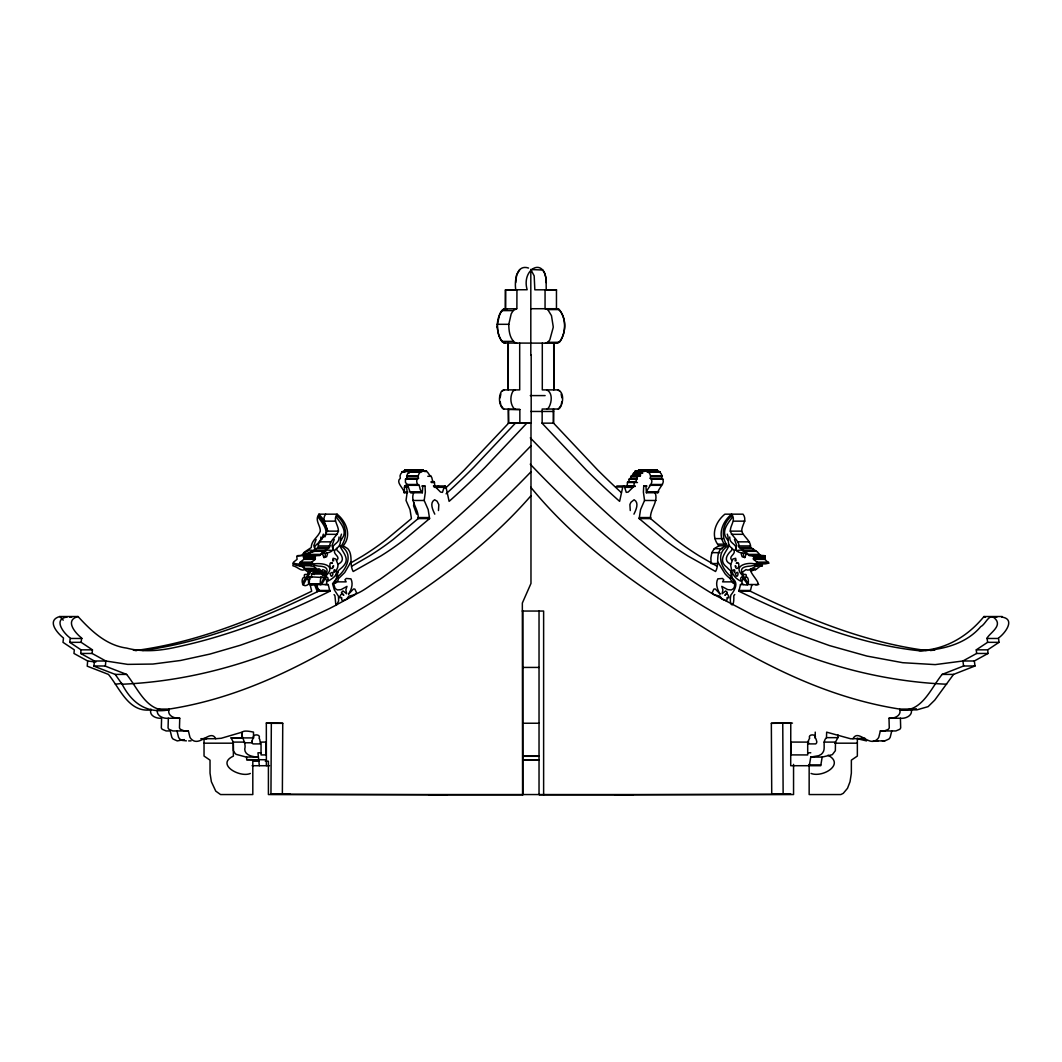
<?xml version="1.0" encoding="UTF-8"?>
<svg xmlns="http://www.w3.org/2000/svg" width="1062" height="1062" viewBox="0 0 1062 1062"><rect width="100%" height="100%" fill="white"/><g stroke="black" fill="none" stroke-linecap="round" stroke-linejoin="round"><path stroke-width="1.5" d="M497.374 324.308C497.428 331.025 498.29 339.083 504.224 343.039L505.339 343.172L502.021 341.619C495.835 332.3 495.197 317.379 503.507 309.095L505.061 308.723L501.729 310.608L499.79 313.874L497.374 324.308L508.791 324.308L511.194 313.874L513.145 310.608L516.557 308.723M508.791 324.308C508.831 331.025 509.707 339.083 515.641 343.039L516.756 343.172M515.694 282.678L516.623 274.965L519.783 269.549M446.093 493.817A1047.703 740.838 -90 0 0 473.864 467.187L515.455 423.127L531 423.127L530.973 583.436L522.345 603.043L522.57 794.827L428.663 794.827M67.065 617.049C52.874 618.854 63.335 633.125 70.225 638.01L69.747 642.337L81.044 649.838L80.712 653.462L94.425 661.002L105.828 661.002L127.706 664.374L152.875 664.055L180.553 660.484L209.944 654.073L240.264 645.271L270.744 634.492L300.586 622.186L329.008 608.778L336.667 604.849L338.632 600.959L338.459 596.233L334.331 589.848L332.539 583.688L336.535 578.498L336.614 572.922L338.154 572.192L337.477 573.533L338.114 580.197L335.619 583.237M69.747 642.337L81.163 642.337L92.447 649.838L92.129 653.462L105.828 661.002L105.364 666.166L126.617 674.41C138.126 688.588 146.848 712.708 168.898 709.894L169.07 709.084C262.354 694.694 343.504 643.227 420.34 591.494C460.616 563.816 498.914 532.659 531.04 495.662M261.04 752.785L261.053 742.112L266.124 742.072L266.124 754.896L261.053 754.936L261.04 752.785L257.973 752.785L259.327 765.715M508.539 409.029L508.618 423.154L464.293 470.015A1046.455 739.962 90 0 1 445.217 488.401M516.942 289.82L516.875 308.723L504.052 308.909M322.131 574.914L325.384 574.914L326.007 573.4L325.105 570.586L322.782 569.63C321.016 573.706 319.383 566.112 317.83 569.763L306.414 569.763L302.63 566.59L299.63 565.754L299.471 564.227L300.28 562.13L303.838 559.355L303.466 556.103L319.888 555.386L322.569 552.107L329.419 547.527C329.339 540.412 336.349 537.226 338.459 531.133C338.512 524.893 332.525 520.287 337.092 514.167L318.945 514.167C314.379 520.287 320.352 524.893 320.312 531.133C318.188 537.226 311.193 540.412 311.272 547.527L304.422 552.107L301.741 555.386L296.723 556.103L297.108 559.355L293.537 562.13L292.886 565.754C297.732 566.856 300.958 571.582 304.621 569.63L307.821 571.9C309.002 577.396 302.458 571.197 304.834 577.529C300.612 575.803 300.971 590.353 308.657 584.1L310.091 584.578L311.697 591.215C256.035 618.283 197.572 642.337 135.803 650.502M311.578 577.529L311.524 573.892L322.928 573.892L325.384 574.914M317.83 569.763L314.033 566.59L311.033 565.754L311.684 562.13L315.255 559.355L314.87 556.103L315.918 555.572M621.403 492.675A1046.455 739.962 -90 0 1 597.707 470.015L553.567 423.154L553.567 409.029M446.823 794.827L270.956 794.257L271.328 723.315L266.403 723.195M282.359 794.257L282.744 723.315L266.323 722.917L266.376 765.715M636.005 481.975L627.735 481.71L627.483 482.506L627.045 486.436L635.195 486.436M807.704 752.785L807.691 754.936L790.964 754.896L790.964 742.072L807.691 742.112L807.704 752.785L810.771 752.785M497.321 326.658L497.321 327.388M758.016 564.161L765.662 563.816A110.913 78.429 -90 0 0 768.702 563.125L764.892 559.355L765.277 556.103L760.259 555.386L757.578 552.107L753.011 548.948L741.595 548.948L739.311 547.527C739.404 540.412 732.395 537.226 730.284 531.133C730.231 524.893 736.218 520.287 731.638 514.167C722.107 521.88 716.85 535.739 725.585 545.788L721.005 548.656C715.31 555.2 719.717 564.307 715.562 571.502L688.017 556.023A436.455 308.617 90 0 1 664.254 539.549L639.151 518.588L640.559 509.614L644.541 500.481L643.399 492.091L643.731 486.091L645.908 485.812L646.413 492.741L657.816 492.741C658.174 488.175 666.79 482.214 661.666 478.338L650.249 478.338C651.975 474.263 646.678 469.351 644.727 471.183A3.08 2.177 -90 0 1 643.479 471.501C640.705 470.493 640.107 475.471 637.678 476.294C635.846 478.325 637.227 482.148 634.465 481.71L633.788 486.436L628.186 492.078L626.275 492.37L624.655 487.339L623.686 485.971L622.757 486.98L619.624 501.357A1046.455 739.962 -90 0 1 586.29 470.015L541.978 423.127M717.049 566.245L699.42 556.023A436.455 308.617 90 0 1 675.658 539.549L650.555 518.588C649.612 509.163 659.236 501.596 654.803 492.091M438.46 510.543L438.832 504.636L437.093 501.211L434.637 499.751C429.207 502.751 432.951 510.264 434.796 514.154M809.324 765.715L810.757 757.087L818.643 755.706L821.271 754.325A45.108 31.9 -90 0 0 822.599 752.905C826.196 748.577 821.789 741.714 826.488 737.652L826.648 732.156L850.781 738.82L864.999 738.276M810.757 757.087L822.161 757.087L832.329 754.67L835.356 750.701L835.475 742.099L837.905 737.652L837.971 734.904M233.268 742.099L233.388 750.701L234.729 752.892A45.108 31.9 -90 0 0 236.056 754.325L246.039 757.02L257.986 757.087C252.929 756.794 244.791 755.56 244.725 749.068C247.605 739.802 231.622 727.39 253.499 732.116L253.499 737.917L231.065 737.891L233.268 742.099L244.672 742.099M322.928 573.892L322.981 577.529L309.639 576.785L308.936 584.219L328.238 584.578L329.857 591.215C280.713 615.535 229.246 635.992 175.469 647.329C159.353 650.887 142.799 652.294 126.67 648.099C106.306 645.391 91.266 630.987 78.03 616.531L59.751 616.531C46.224 620.367 57.162 633.018 63.481 638.01L63.003 642.337L74.3 649.838L73.968 653.462L87.668 660.989L95.819 662.064M321.043 576.785C318.162 590.127 324.136 582.122 325.994 575.79C336.614 565.25 322.888 562.86 314.498 563.816A110.913 78.429 -90 0 1 311.445 563.125L311.179 563.046M526.871 423.127L485.268 467.187A1047.703 740.838 90 0 1 449.107 501.357L445.987 486.98L445.044 485.971L444.089 487.339L442.456 492.37L440.557 492.078L434.955 486.436L434.265 481.71C431.517 482.148 432.898 478.325 431.053 476.294C428.636 475.471 428.039 470.493 425.265 471.501A3.08 2.177 -90 0 1 424.003 471.183C422.065 469.351 416.769 474.263 418.481 478.338L407.078 478.338L405.485 479.188L405.432 482.321L407.781 485.307L419.185 485.307L420.247 489.529L422.331 492.741L422.835 485.812L425.012 486.091L425.344 492.091L424.189 500.481L428.172 509.614L429.592 518.588L404.489 539.549A436.455 308.617 -90 0 1 380.727 556.023L353.181 571.502C349.026 564.307 353.434 555.2 347.725 548.656L343.159 545.788C351.894 535.739 346.637 521.88 337.092 514.167M418.481 478.338C415.534 479.108 416.477 484.564 419.185 485.307M653.595 470.891L635.448 470.891L632.155 476.028L630.947 476.294C631.08 479.188 627.682 478.75 629.487 481.975M304.515 555.572L308.484 555.386L311.166 552.107L318.016 547.527C317.923 540.412 324.932 537.226 327.043 531.133C327.096 524.893 321.109 520.287 325.689 514.167M553.461 409.029L553.382 423.154M650.249 478.338C655.387 482.214 646.758 488.175 646.413 492.741M351.681 566.245L369.31 556.023A436.455 308.617 90 0 0 393.073 539.549L418.176 518.588C419.132 509.163 409.494 501.596 413.928 492.091M752.321 569.763C756.994 571.263 758.162 565.741 762.37 565.754L762.091 563.086M822.161 757.087L820.74 765.715L790.712 765.715L790.778 722.917L771.344 723.315L771.729 794.257L791.044 794.257L615.177 794.827M339.628 545.337C343.676 554.391 351.907 559.82 340.092 569.126A46.887 33.148 -90 0 0 338.858 570.188L337.557 571.568M407.078 478.338C405.405 474.156 410.383 469.948 412.441 470.878M87.668 660.989L87.217 666.166L108.47 674.41C119.979 688.588 128.701 712.695 150.751 709.894L150.923 709.084M126.617 674.41L115.214 674.41L93.947 666.166L94.425 661.002M753.011 548.948L750.728 547.527C750.807 540.412 743.812 537.226 741.688 531.133C741.648 524.893 747.621 520.287 743.055 514.167L724.908 514.167C715.363 521.88 710.106 535.739 718.841 545.788L714.275 548.656L711.832 552.652L710.876 557.935L711.115 563.55L717.633 563.55M312.016 574.17L313.277 572.206L314.817 572.869M321.945 539.045L323.313 534.146M735.647 549.558C737.466 553.302 743.095 552.798 746.878 553.634M530.296 437.849C585.72 495.423 643.678 552.346 712.483 593.777L755.042 616.212L791.615 631.996L829.422 645.563L866.964 656.077L902.727 662.701L935.21 664.613L962.915 660.989L976.615 653.462L976.283 649.838L987.58 642.337L987.102 638.01C989.983 632.979 1001.652 626.447 995.837 619.465C989.386 611.42 986.001 624.204 980.797 626.593C966.022 644.063 942.777 649.678 920.86 650.913C856.822 644.408 796.381 618.907 738.886 591.215L740.506 584.578L741.94 584.1C754.033 587.658 741.82 579.679 742.311 575.166C732.661 565.966 746.666 562.103 754.246 563.816A110.913 78.429 90 0 0 757.299 563.125L757.551 563.046M755.321 584.737C764.202 585.998 748.936 573.122 750.449 568.781M307.436 555.838L307.051 554.032M150.751 709.894C149.131 715.947 156.685 718.735 161.597 718.257L161.318 727.855A4.261 3.013 -90 0 0 162.274 729.315L166.15 730.948L170.239 730.921L171.779 737.201A7.912 5.602 -90 0 0 173.119 739.059L177.274 740.904L184.323 739.617M308.551 583.303L308.524 582.281A4.527 3.199 -90 0 0 308.392 581.737L309.533 581.14M326.698 583.303L326.671 582.281A4.527 3.199 -90 0 0 326.552 581.737C330.813 579.852 340.557 574.077 334.583 569.683A1.965 1.394 -90 0 0 333.972 570.267L334.065 572.312L334.835 571.475A1.978 1.394 -90 0 0 334.716 571.024M638.156 470.878L638.713 469.975L656.86 469.975C659.183 471.926 663.179 473.732 661.666 478.338M732.076 548.576L732.01 548.948A8.045 5.682 -90 0 1 731.625 550.435C727.616 553.727 722.93 560.351 729.979 563.736A4.925 3.478 -90 0 1 730.59 564.506M926.197 650.502C864.428 642.337 805.965 618.283 750.303 591.215L751.909 584.578M142.547 650.502C204.316 642.337 262.765 618.283 318.441 591.215L316.821 584.578M423.287 469.975L405.14 469.975C402.817 471.926 398.821 473.732 400.334 478.338C395.21 482.214 403.825 488.175 404.184 492.741L407.45 492.741M188.386 730.921L184.297 730.948L180.421 729.315A4.261 3.013 -90 0 1 179.465 727.855L179.743 718.257L168.34 718.257L168.061 727.855A4.261 3.013 -90 0 0 169.004 729.315L172.88 730.948L188.386 730.921L189.939 737.201A7.912 5.602 -90 0 0 191.266 739.059C199.656 747.741 210.475 728.452 215.759 738.701L221.228 738.276L242.096 732.156L242.083 737.917L231.065 737.891M500.122 397.812L500.839 394.082M727.271 534.146C729.435 539.018 726.342 544.66 731.97 548.218A113.568 80.3 -90 0 0 734.2 550.581C735.488 554.55 728.519 556.289 731.532 559.939M561.307 404.21L561.838 401.794M81.163 642.337L81.628 638.01C75.216 633.045 64.357 620.195 78.03 616.531M413.981 502.791L413.583 505.804L416.649 514.154M880.345 730.921L884.447 730.948L888.323 729.315A4.261 3.013 -90 0 0 889.266 727.855L889 718.257L900.403 718.257L900.682 727.855A4.261 3.013 90 0 1 899.726 729.315L895.85 730.948L880.345 730.921L878.805 737.201A7.912 5.602 -90 0 1 877.464 739.059C869.114 747.794 858.428 728.373 852.985 738.701M891.761 730.921L890.221 737.201A7.912 5.602 -90 0 1 888.881 739.059L884.726 740.904L873.322 740.904M309.201 555.731L309.308 554.152A3.133 2.217 -90 0 0 308.909 553.103M310.038 583.516L310.303 584.923L313.423 584.737M404.184 492.741L404.688 485.812L406.321 485.427L407.197 492.091L406.042 500.481L410.025 509.614L411.445 518.588L386.342 539.549A436.455 308.617 -90 0 1 362.58 556.023L350.155 563.311M304.489 554.125L304.502 555.758M322.636 554.125L323.87 557.497A1.858 1.314 -90 0 0 324.282 557.457L324.76 557.218A2.31 1.633 -90 0 0 325.211 556.714L325.211 554.032M314.193 574.582L314.564 571.9L313.688 570.586M748.046 584.525C745.882 576.772 733.085 567.068 750.502 566.059A154.773 109.439 -90 0 1 754.139 565.382L757.126 563.856M311.392 570.666C308.564 575.285 305.484 580.516 303.36 584.817M633.948 514.154C635.793 510.264 639.536 502.751 634.107 499.751L631.014 502.207A15.359 10.859 -90 0 0 629.899 504.636L630.27 510.543M316.118 539.469L313.821 545.616L314.617 548.297M334.264 539.469L331.968 545.616L332.778 548.297M314.949 549.558L314.724 549.837A3.213 2.27 -90 0 1 313.277 550.488L309.334 550.01L304.661 552.771A8.058 5.695 -90 0 0 303.984 553.355L303.719 553.634M333.096 549.558L332.871 549.837A3.213 2.27 90 0 1 331.424 550.488L327.481 550.01L322.808 552.771A8.058 5.695 -90 0 0 322.131 553.355C324.866 553.368 331.251 552.983 332.871 549.837M649.559 470.878L650.13 469.975L650.993 470.811M656.303 470.878L656.86 469.975M734.957 550.262C738.86 544.992 729.899 543.664 729.873 538.846A12.465 8.815 -90 0 1 729.713 537M733.125 583.237L730.43 579.268L731.267 573.533L730.576 572.192L732.13 572.922C730.059 578.817 737.293 583.144 733.563 588.56L731.333 589.941L727.696 589.636L721.762 586.37L722.89 589.914L722.067 593.804L725.704 590.937C729.196 593.671 726.289 592.556 725.014 595.145M747.329 584.697C749.281 584.02 748.537 575.02 745.75 577.529C748.126 571.197 741.581 577.396 742.763 571.9L745.962 569.63C749.626 571.582 752.852 566.856 757.697 565.754L757.06 562.13L753.489 559.355L753.861 556.103L748.856 555.386L746.161 552.107L741.595 548.948M324.892 536.947C328.543 530.177 322.729 523.5 318.972 518.256A21.174 14.974 90 0 0 318.334 517.274M350.885 562.01L344.738 572.511L338.552 578.564M561.041 405.418L558.36 409.029L542.151 409.029L542.151 423.154L553.567 423.154M736.006 566.524C734.214 562.754 735.727 571.728 738.422 567.241A7.301 5.164 90 0 0 738.847 565.82C739.298 559.621 734.492 564.612 736.948 563.086M407.781 485.307L409.945 491.772L410.928 492.741L411.352 491.958M761.786 563.856L758.812 565.382A154.773 109.439 90 0 0 755.175 566.059M743.533 554.032L743.533 556.714A2.31 1.633 -90 0 0 743.984 557.218L744.462 557.457A1.858 1.314 -90 0 0 744.874 557.497L746.108 554.125M415.68 470.811L416.543 469.975L417.114 470.878M313.887 551.682L314.724 549.837M336.229 570.573L337.583 567.666A6.903 4.885 -90 0 0 337.849 564.108L335.831 558.997L333.07 558.293L332.671 560.882L333.68 560.829L333.402 559.86M306.414 569.763L307.13 568.688M1001.678 617.049C1015.856 618.854 1005.395 633.125 998.519 638.01L998.997 642.337L987.7 649.838L988.032 653.462L974.332 660.989L974.996 665.993L963.592 665.993L942.127 674.41C930.617 688.588 921.882 712.695 899.846 709.894L899.66 709.084C815.722 695.982 740.718 653.064 671.078 606.495C619.518 573.068 569.816 535.129 530.788 487.259M974.996 665.993L953.53 674.41L934.759 700.11L928.095 706.642L916.931 709.854L899.846 709.894C901.452 715.947 893.912 718.735 889 718.257M340.783 540.425L340.929 540.239A30.479 21.559 90 0 0 342.415 538.022C347.274 531.093 341.048 523.593 336.999 518.057A22.554 15.943 -90 0 0 336.495 517.274M331.782 563.086C334.238 564.612 329.446 559.621 329.884 565.82A7.301 5.164 90 0 0 330.322 567.241C332.818 571.807 334.689 562.727 332.844 566.59M338.287 576.254C347.194 568.369 353.633 553.926 341.167 546.187C348.23 536.27 346.424 523.712 336.827 515.561M732.607 570.413L734.161 569.683A1.965 1.394 -90 0 1 734.771 570.267L734.678 572.312L733.908 571.475A1.978 1.394 -90 0 1 734.028 571.024M731.904 515.561C722.319 523.712 720.514 536.27 727.576 546.187C715.111 553.926 721.536 568.382 730.457 576.254M735.966 548.297L736.776 545.616L734.479 539.469M751.989 584.697L751.285 584.963M348.628 594.003C351.456 589.649 353.434 583.901 350.925 578.843L346.278 578.445L344.951 579.786L346.172 581.857L337.344 581.87M337.212 559.939C340.212 556.289 333.256 554.55 334.543 550.581A113.568 80.3 90 0 0 336.76 548.218C342.402 544.66 339.309 539.018 341.473 534.146M545.39 343.172L547.753 342.309L549.811 339.867L553.209 327.441A19.74 13.952 -90 0 0 553.196 326.485L551.483 315.666L547.793 309.586L545.417 308.723M504.224 343.039L556.793 343.172L559.156 342.309C566.418 333.375 566.484 318.534 559.209 309.586L556.833 308.723L530.814 308.723M1002.249 616.531L983.97 616.531C967.854 636.324 945.074 650.103 918.975 650.555M994.935 617.049L996.806 617.287M744.874 557.497L742.152 556.78L741.289 554.152A3.133 2.217 -90 0 1 741.688 553.103M734.771 594.494L734.692 594.587A8.815 6.226 -90 0 0 733.776 595.848C734.532 609.827 728.466 605.712 730.895 595.025C734.678 590.419 739.192 582.494 732.209 578.498M627.43 486.98L628.359 485.971M502.432 391.042L503.985 389.887A7.328 5.191 -90 0 0 502.552 390.484A6.837 4.832 -90 0 0 501.118 391.958C498.675 396.856 498.901 403.308 502.047 407.848A6.983 4.938 -90 0 0 503.401 408.91L503.733 409.029M531.04 445.735C484.405 494.149 435.022 540.372 380.09 579.281C369.855 585.003 360.708 594.096 348.814 596.127L346.584 599.22L342.495 600.68C340.291 599.725 343.637 596.154 339.92 597.893C339.495 595.755 341.579 592.37 343.716 595.145M531.04 471.727C423.141 584.073 281.895 677.37 122.117 684.233L115.214 674.41M735.342 559.86L735.05 560.829L736.072 560.882L735.674 558.293L732.913 558.997L730.882 564.108A6.903 4.885 -90 0 0 731.147 567.666C731.97 574.715 735.74 579.241 742.192 581.737A4.527 3.199 -90 0 0 742.059 582.281L742.033 583.303M321.122 571.024L309.719 571.024L310.555 570.281M725.16 595.118C727.258 592.344 729.196 595.915 728.824 597.893C725.147 596.127 728.439 599.778 726.235 600.68L722.147 599.22L719.917 596.127L714.022 594.72L712.164 592.795L713.876 589.078L715.27 588.985L720.116 594.003M69.866 617.287L71.738 617.049M335.871 605.26L334.968 595.848A8.815 6.226 90 0 0 334.052 594.587L334.052 594.587M336.959 604.557L354.562 595.065L356.58 592.795L354.867 589.078L353.473 588.985L348.787 593.91M546.917 409.029L547.275 408.857A6.969 4.925 -90 0 0 548.589 407.795C551.749 402.91 553.076 392.86 546.744 389.887M558.32 409.029L558.692 408.857A6.969 4.925 -90 0 0 560.006 407.795C563.152 402.91 564.48 392.86 558.161 389.887L542.297 389.887L542.297 343.172M426.552 470.891L407.104 471.501A3.08 2.177 -90 0 1 405.857 471.183L405.14 469.975M553.846 343.172L553.78 389.887L553.714 343.172M515.694 289.634L515.76 289.74C514.406 281.549 516.145 263.894 528.531 268.049M916.307 708.726L910.2 709.854M546.306 282.678C545.47 255.584 520.924 268.646 527.164 289.74L505.539 289.82L505.472 308.723L505.472 290.019L506.255 289.82M757.485 564.081L758.918 563.816A110.913 78.429 -90 0 0 761.255 563.298M115.36 684.22L121.891 683.424M930.392 650.555L934.812 650.024M556.727 343.172L559.979 341.619C566.165 332.3 566.803 317.379 558.493 309.095L556.939 308.723M862.198 738.82L864.388 738.701M250.34 773.455C240.039 778.074 215.387 764.374 233.375 756.131L233.321 743.188L204.037 743.188M186.394 740.851L181.788 740.36L179.863 739.059A7.912 5.602 -90 0 1 178.522 737.201L176.982 730.921M188.678 740.904L191.054 740.851M771.344 723.315L792.478 723.116M59.751 616.531L63.229 620.142M515.574 423.141L508.432 423.048L508.3 409.029M900.403 718.257C905.713 718.921 913.413 715.376 911.077 709.084L899.66 709.084M530.814 355.04L530.814 269.522L542.855 270.027L544.846 273.452L546.067 278.629L546.24 289.82M505.472 290.019L516.889 290.019M545.111 290.019L556.528 290.019L555.745 289.82M503.507 309.095L506.773 309.095M555.227 309.095L558.493 309.095M547.793 309.586L559.209 309.586M501.729 310.608L513.145 310.608M501.875 341.393L513.278 341.393M547.753 342.309L559.156 342.309M503.746 389.9L519.703 389.887L519.69 343.172M530.283 395.595L545.125 395.595M508.432 409.507L519.849 409.507L519.849 423.048L531.186 423.141L531.186 355.04M530.854 411.459L553.567 411.459M508.432 423.048L519.849 423.048M404.662 470.147L422.809 470.147M638.713 469.975L657.338 470.147M405.485 470.36L423.632 470.36M638.368 470.36L656.515 470.36M405.857 471.183L412.029 471.13M635.089 471.13L643.227 471.13M401.994 471.634L405.644 471.608M408.737 471.634L420.525 471.608M648.205 471.608L660.006 471.634M401.755 471.926L405.007 471.926M408.485 471.926L421.826 471.86M646.904 471.86L660.245 471.926M634.572 473.068L642.709 473.068M633.39 473.254L642.417 473.294M632.448 474.369L640.598 474.369M632.434 475.63L640.585 475.63M406.653 475.909L418.056 475.909M650.674 475.909L662.091 475.909M632.155 476.028L640.306 476.028M406.587 476.426L418.003 476.426M427.8 476.294L431.053 476.294M630.947 476.294L639.098 476.294M650.74 476.426L662.157 476.426M630.655 476.811L637.173 476.811M630.443 478.67L636.961 478.67M628.969 479.068L637.12 479.068M405.485 479.188L416.888 479.188M651.842 479.188L663.259 479.188M431.013 481.71L434.265 481.71M627.735 481.71L635.886 481.71M431.265 482.506L434.517 482.506M627.483 482.506L637.479 482.506M406.308 484.484L417.724 484.484M651.019 484.484L662.436 484.484M649.546 485.307L660.962 485.307M404.688 485.812L407.941 485.812M421.747 486.091L425.012 486.091M433.415 485.971L445.044 485.971M635.103 485.971L616.956 485.971L616.013 486.98L622.531 486.98M643.731 486.091L646.984 486.091M404.264 487.232L407.529 487.232M434.305 487.339L444.089 487.339M624.655 487.339L632.806 487.339M409.945 491.772L421.348 491.772M647.382 491.772L658.798 491.772M404.609 491.958L407.874 491.958M410.928 492.741L422.331 492.741M412.786 500.481L424.189 500.481M644.541 500.481L655.958 500.481M417.99 517.552L429.393 517.552M639.351 517.552L650.754 517.552M418.176 518.588L429.592 518.588M639.151 518.588L650.555 518.588M323.751 521.15L335.154 521.15M733.577 521.15L744.993 521.15M327.043 531.133L338.459 531.133M730.284 531.133L741.688 531.133M325.954 534.332L337.371 534.332M731.373 534.332L742.776 534.332M714.859 538.607L723.01 538.607M319.277 541.846L330.694 541.846M738.05 541.846L749.453 541.846M718.416 544.169L726.567 544.169M718.841 545.788L725.359 545.788M318.746 545.921L330.149 545.921M738.594 545.921L749.998 545.921M318.016 547.527L329.419 547.527M739.311 547.527L750.728 547.527M714.275 548.656L722.412 548.656M315.733 548.948L327.149 548.948M313.569 551.112L324.985 551.112M743.758 551.112L755.162 551.112M312.281 551.311L323.684 551.311M745.046 551.311L756.463 551.311M711.832 552.652L719.983 552.652M309.732 554.391L321.149 554.391M747.595 554.391L758.998 554.391M308.484 555.386L319.888 555.386M748.856 555.386L760.259 555.386M297.772 555.572L302.657 555.572M752.825 555.572L764.228 555.572M303.466 556.103L314.87 556.103M753.861 556.103L765.277 556.103M303.453 557.178L314.87 557.178M753.874 557.178L765.277 557.178M304.011 558.373L315.427 558.373M753.316 558.373L764.72 558.373M303.838 559.355L315.255 559.355M753.489 559.355L764.892 559.355M300.28 562.13L311.684 562.13M757.06 562.13L768.463 562.13M311.325 563.086L300.028 563.125A110.913 78.429 -90 0 0 300.745 563.298M757.418 563.086L768.835 563.086M299.471 564.227L310.887 564.227M299.63 565.754L311.033 565.754M759.118 565.754L762.37 565.754M304.037 568.409L315.454 568.409M314.564 571.9L325.968 571.9M314.591 573.4L326.007 573.4M308.936 584.219L320.339 584.219M309.931 584.512L321.335 584.512M324.972 584.578L328.238 584.578M740.506 584.578L743.758 584.578M747.396 584.512L758.812 584.512M318.719 590.472L330.123 590.472M738.621 590.472L750.024 590.472M318.587 591.189L330.003 591.189M738.74 591.189L750.144 591.189M522.212 611.048L543.625 611.048L543.625 794.827M70.596 638.474L82.013 638.474M986.731 638.474L998.134 638.474M987.58 642.337L998.997 642.337M81.044 649.838L92.447 649.838M976.283 649.838L987.7 649.838M80.712 653.462L92.129 653.462M976.615 653.462L988.032 653.462M974.332 660.989L962.915 660.989L963.592 665.993M93.735 665.993L105.151 665.993M522.902 667.427L539.031 667.427M942.127 674.41L953.53 674.41M946.64 684.22C783.052 677.237 639.629 579.733 530.257 464.174M169.07 709.084L157.667 709.084C155.331 715.376 163.03 718.921 168.34 718.257M271.328 723.315L282.744 723.315M522.902 723.235L539.031 723.235M826.488 737.652L837.905 737.652M200.864 738.701L204.13 738.701M215.759 738.701L204.342 738.701L206.546 738.82M824.059 742.099L835.475 742.099M244.791 742.776L251.654 742.776M834.798 743.188L857.353 743.188M522.902 756.064L539.031 756.064M522.902 756.29L539.031 756.29M246.57 757.087L246.703 759.688L258.225 759.755M522.902 760.02L539.031 760.02M522.902 760.14L539.031 760.14M259.048 761.202L252.809 761.202L252.809 794.549L220.551 794.549L215.759 791.124L211.365 781.712L210.037 773.189L210.024 760.14L204.037 756.064L204.037 738.249M265.288 761.202L268.407 761.202L268.407 794.549L793.553 794.549L793.553 764.374M809.324 764.919L820.727 764.919M252.106 765.715L269.549 765.715M270.956 794.257L290.271 794.257M539.43 794.827L633.337 794.827M179.743 718.257C174.832 718.735 167.278 715.947 168.898 709.894C146.968 713.704 132.259 703.694 122.117 684.233M983.97 616.531L985.403 617.287M246.703 759.688L254.96 759.755M258.106 759.688L266.376 759.755M875.606 740.851L877.995 740.904M882.349 740.851L884.726 740.904M866.579 740.904L857.512 738.754M811.049 773.455C822.692 777.942 845.339 764.242 828.015 755.215M300.612 564.4L296.338 563.816A110.913 78.429 90 0 1 293.298 563.125L293.165 563.086M558.015 389.887L559.568 391.042M312.666 552.253C309.122 550.302 307.343 555.373 303.838 553.607M133.334 650.196L136.281 650.555M304.104 567.068L300.081 566.059A154.773 109.439 -90 0 0 296.457 565.382L293.47 563.856M309.639 576.785L310.94 577.29M731.399 581.87L722.558 581.857L723.793 579.786L722.452 578.445L717.819 578.843C715.27 583.901 717.368 589.41 719.943 593.91M307.422 568.648L309.653 570.918M515.136 409.029L514.818 408.91A6.983 4.938 -90 0 1 513.45 407.848C510.304 403.308 510.092 396.856 512.521 391.958A6.837 4.832 90 0 1 513.968 390.484A7.328 5.191 -90 0 1 515.296 389.887M508.154 343.172L508.22 389.887L508.286 343.172M319.264 589.941L317.034 588.56L315.706 584.551M408.405 470.891L409.282 473.068M730.298 578.631L727.988 576.799A42.254 29.882 90 0 1 725.094 573.838L717.846 562.01M530.814 269.522L534.173 275.868L534.836 289.82L556.461 289.82L556.461 308.723M308.843 568.582C311.325 574.423 302.551 579.135 302.617 584.671M750.635 569.63C752.387 573.706 754.033 566.112 755.586 569.763M438.314 485.971L439.243 486.98M433.641 485.971L434.57 486.98M318.945 514.167L324.534 520.725M323.87 557.497L326.592 556.78L327.454 554.152A3.133 2.217 -90 0 0 327.056 553.103M318.68 515.561L325.397 524.694L327.64 530.695M727.961 540.425L727.815 540.239A30.479 21.559 -90 0 1 726.315 538.022C721.523 531.199 727.55 523.685 731.612 518.256A21.174 14.974 -90 0 1 732.249 517.274M731.187 571.568L729.873 570.188A46.887 33.148 -90 0 0 728.758 569.232L728.651 569.126A55.715 39.387 90 0 1 727.005 567.373C717.062 559.939 726.302 552.492 729.116 545.337M317.352 591.653L314.498 584.512M639.191 470.147L639.589 470.811M311.617 563.856L314.604 565.382A154.773 109.439 90 0 1 318.242 566.059C334.981 566.511 323.22 576.812 320.764 584.671M657.391 491.958L657.816 492.741M343.584 595.118C342.455 592.503 339.654 593.685 343.039 590.937L346.677 593.804L345.854 589.914L346.982 586.37L341.048 589.636L337.411 589.941L335.18 588.56L333.853 584.551L336.535 578.498M746.745 553.607L746.613 553.355A8.058 5.695 -90 0 0 745.936 552.771L741.263 550.01L737.32 550.488A3.213 2.27 90 0 1 735.86 549.837M500.959 405.418L503.64 409.029L519.849 409.507M333.787 550.262C329.884 544.992 338.831 543.664 338.871 538.846A12.465 8.815 -90 0 0 339.03 537M315.626 550.262C311.737 544.992 320.684 543.664 320.724 538.846A12.465 8.815 90 0 0 320.883 537M500.162 401.794L500.693 404.21M561.161 394.082L561.878 397.812M336.667 548.576L336.734 548.948A8.045 5.682 90 0 0 337.119 550.435C341.327 553.78 345.694 560.51 338.592 563.909A5.018 3.558 90 0 0 338.154 564.506M782.76 723.315L783.132 794.257M857.353 738.249L857.353 756.064L851.366 760.14L851.352 773.189L850.038 781.712L847.516 788.283L843.268 793.341L840.852 794.549L809.151 794.549L809.151 764.374M815.244 732.116L815.244 737.917M545.058 289.82L545.058 308.723M539.031 611.048L539.031 794.549M522.902 611.048L522.902 794.774M309.52 579.932A1.593 1.128 -90 0 1 307.714 579.374A1.593 1.128 -90 0 1 308.71 577.17A1.593 1.128 -90 0 1 309.825 579.241M251.946 741.196L251.933 741.661A3.611 2.562 -90 0 0 252.212 743.028L252.995 743.904L259.978 743.904A9.704 6.863 90 0 0 260.27 742.617L259.725 739.311A10.408 7.368 90 0 0 259.075 738.342C261.385 733.669 251.521 733.855 253.539 738.13A4.845 3.425 -90 0 0 252.783 738.886L251.946 741.196M808.368 740.944L808.474 742.617A9.704 6.863 90 0 0 808.766 743.904L815.749 743.904L816.532 743.028A3.611 2.562 -90 0 0 816.797 741.661L815.961 738.886A4.845 3.425 -90 0 0 815.204 738.13C817.222 733.855 807.359 733.669 809.656 738.342A10.408 7.368 -90 0 0 809.018 739.311L808.368 740.944M735.382 573.838C737.519 581.564 740.055 568.037 735.382 573.838M330.242 573.626C331.729 581.618 335.38 568.528 330.242 573.626M742.67 579.839A1.593 1.128 -90 0 0 742.072 577.197A1.593 1.128 -90 0 0 740.758 579.241A1.593 1.128 -90 0 0 742.67 579.839M327.853 579.626A1.593 1.128 -90 0 0 326.963 577.17A1.593 1.128 -90 0 0 325.901 579.494A1.593 1.128 -90 0 0 327.853 579.626"/></g></svg>
